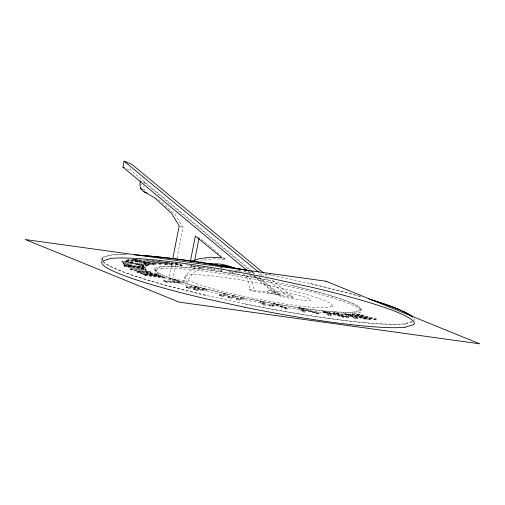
<?xml version="1.0" encoding="UTF-8"?>
<svg xmlns="http://www.w3.org/2000/svg" width="505" height="505" viewBox="0 0 505 505"><rect width="100%" height="100%" fill="white"/><g stroke="black" fill="none" stroke-linecap="round" stroke-linejoin="round"><path stroke-width="0.38" stroke-dasharray="2.52 1.89" d="M102.401 259.785L102.78 257.84L111.472 255.183A158.21 16.539 11.1 0 1 126.433 254.76M249.729 269.411L130.561 170.204L130.852 168.72M121.907 262.057L122.065 261.249L122.848 261.098L132.196 262.581L132.039 263.395L121.907 262.057L133.863 263.97L142.726 266.766L143.71 266.577L143.868 265.769L137.082 263.616L136.924 264.424L143.71 266.577M122.69 261.906L122.848 261.098M123.454 262.903L123.624 263.332L132.032 265.491L131.874 266.305L123.466 264.14L123.454 262.903L134.557 265.75L145.093 266.962L145.225 267.309L145.068 268.117L136.748 267.164L136.905 266.356L145.225 267.309M123.466 264.14L123.624 263.332M136.905 266.356L145.756 268.628L145.768 269.872L134.242 266.911L124.104 265.75L123.971 265.403L124.129 264.595L132.032 265.491M124.104 265.75L124.129 264.595M124.28 266.192L124.445 265.377L146.096 269.481L146.078 270.655L124.426 266.552L124.28 266.192L145.932 270.295L146.078 270.655M124.426 266.552L124.445 265.377M132.039 263.395L125.581 261.35L125.745 260.536L126.723 260.346L135.264 263.048L147.687 265.03L147.529 265.845L146.74 265.996L136.924 264.424M125.581 261.35L126.566 261.161L126.723 260.346M127.449 260.384L127.607 259.57L128.605 259.469L138.162 261.072L138.004 261.887L127.449 260.384L139.664 262.442L147.744 265.163L148.994 265.037L149.152 264.222L142.972 262.133L142.814 262.947L148.994 265.037M128.447 260.283L128.605 259.469M144.001 183.877L144.279 182.444L140.453 180.897M130.195 268.559L141.533 271.21L141.375 272.025L131.717 270.049L130.037 269.373L130.195 268.559L142.934 271.16L149.265 271.147L150.61 271.69L150.452 272.504L145.453 272.511L145.617 271.703L150.61 271.69M138.004 261.887L132.121 259.898L132.278 259.09L138.162 261.072M132.121 259.898L133.37 259.772L133.528 258.958L141.312 261.577L154.006 263.724L153.842 264.532L152.845 264.639L142.814 262.947M131.717 270.049L131.874 269.241M138.755 259.437L156.095 263.509L155.938 264.317L154.883 264.424L134.526 259.652L134.684 258.844M133.863 263.97L134.021 263.155L122.065 261.249M134.242 266.911L134.399 266.097L145.926 269.058M123.296 263.717L134.399 266.564L134.557 265.75M147.529 265.845L135.106 263.856L135.264 263.048M145.617 271.703L155.78 273.779L157.459 274.455L157.301 275.269L144.083 272.574L137.991 272.586L136.653 272.043L136.811 271.236L141.533 271.21M139.664 262.442L139.822 261.634L127.607 259.57M137.991 272.586L138.149 271.772L144.241 271.759L157.459 274.455M153.842 264.532L141.154 262.392L141.312 261.577M139.721 273.287L139.885 272.473L159.113 275.124L160.533 275.698L160.369 276.513L141.141 273.855L139.721 273.287L158.949 275.938L160.369 276.513M141.141 273.855L141.305 273.047L139.885 272.473M142.726 266.766L142.883 265.958L143.868 265.769M130.037 269.373L142.77 271.968L142.934 271.16M145.068 268.117L145.093 266.962M143.717 274.897L143.874 274.082L163.102 276.734L164.523 277.308L164.359 278.122L145.137 275.471L143.717 274.897L162.938 277.548L164.359 278.122M144.083 272.574L144.241 271.759M145.768 269.872L145.756 268.628M146.74 265.996L146.898 265.182L147.687 265.03M145.932 270.295L146.096 269.481M145.137 275.471L145.295 274.657L143.874 274.082M147.744 265.163L147.902 264.349L149.152 264.222M142.77 271.968L149.101 271.955L149.265 271.147M152.845 264.639L153.002 263.825L154.006 263.724M154.883 264.424L155.041 263.616L156.095 263.509M154.827 268.426L160.546 266.678A104.093 10.883 11.1 0 1 265.939 279.814L293.424 285.824A105.993 11.078 11.1 0 1 361.069 310.468L360.785 312.103L355.065 313.845A104.093 10.883 11.1 0 1 249.672 300.715L223.437 294.983A105.993 11.078 11.1 0 1 155.799 270.333L156.077 268.698L161.796 266.956M157.301 275.269L155.622 274.594L155.78 273.779M159.384 264.147L159.542 263.332L161.65 263.503L161.493 264.311L159.384 264.147L145.838 260.125M158.949 275.938L159.113 275.124M165.299 264.614L165.457 263.799L167.565 263.964L167.407 264.778L165.299 264.614L151.866 260.593M162.938 277.548L163.102 276.734M163.689 281.455L163.847 280.641L178.183 281.657L180.493 282.333L180.335 283.141L166 282.125L163.689 281.455L178.025 282.472L180.335 283.141M166 282.125L166.158 281.31L180.493 282.333M171.214 265.075L171.372 264.267L173.48 264.431L173.322 265.239L171.214 265.075L158.425 261.274M203.944 267.461C196.634 269.443 189.691 274.606 187.709 282.2L172.691 280.111L168.866 278.564L172.009 262.537M172.691 280.111L175.986 263.313M177.034 257.973L183.025 227.439L175.21 214.612L158.16 199.109L156.165 197.992M167.401 262.31L178.732 265.043L178.89 264.229L175.115 263.32M180.702 265.819L180.859 265.011L182.842 265.163L182.684 265.977L180.702 265.819L164.813 261.988M178.025 282.472L178.183 281.657M186.048 287.736L186.206 286.928L196.047 286.739L198.787 287.421L198.629 288.235L188.788 288.424L186.048 287.736L195.889 287.547L198.629 288.235M193.364 265.788L194.797 266.369L194.64 267.177L191.913 266.804L192.07 265.99L189.924 265.125M188.788 288.424L188.946 287.61L198.787 287.421M193.75 289.662L193.907 288.854L203.749 288.664L206.488 289.346L206.33 290.16L196.489 290.35L193.75 289.662L203.584 289.472L206.33 290.16M199.734 267.05L202.461 267.423L202.303 268.237L199.576 267.858L199.734 267.05L198.307 266.47M195.889 287.547L196.047 286.739M196.489 290.35L196.647 289.535L206.488 289.346M203.584 289.472L203.749 288.664M211.368 268.174L211.21 268.982L206.804 267.688M213.312 268.919L214.593 269.096L214.436 269.91L211.866 269.556L212.024 268.742M221.973 270.282L221.815 271.097L218.816 270.585L218.974 269.771M219.536 295.734L219.694 294.92L224.681 293.594L227.673 294.251L227.515 295.065L222.528 296.391L219.536 295.734L224.523 294.402L227.515 295.065M222.528 296.391L222.686 295.583L227.673 294.251M224.523 294.402L224.681 293.594M237.811 271.886L235.172 273.369L232.338 272.889L232.502 272.075L233.916 272.315M227.944 297.584L228.102 296.776L233.089 295.444L236.088 296.107L235.923 296.915L230.936 298.247L227.944 297.584L232.931 296.258L235.923 296.915M235.469 271.002L235.627 270.188L238.631 270.705M235.172 273.369L235.33 272.561M230.936 298.247L231.101 297.432L236.088 296.107M232.931 296.258L233.089 295.444M236.353 299.44L236.517 298.625L241.504 297.3L244.496 297.956L244.338 298.771L239.351 300.096L236.353 299.44L241.339 298.114L244.338 298.771M239.351 300.096L239.509 299.288L244.496 297.956M241.339 298.114L241.504 297.3M249.855 275.395L254.135 276.721L254.293 275.913M260.062 301.883L260.22 301.075L263.275 301.63L265.845 304.471L265.687 305.285L262.632 304.73L260.062 301.883L263.118 302.438L265.687 305.285M262.632 304.73L262.789 303.922L260.22 301.075M263.118 302.438L263.275 301.63M268.969 305.885L269.133 305.07L274.688 303.701L277.567 304.225L287.951 308.486L287.787 309.3L285.117 308.814L276.582 305.317L272.025 306.434L268.969 305.885L274.531 304.515L277.409 305.033L287.787 309.3M272.025 306.434L272.182 305.626L276.74 304.502L285.274 308L287.951 308.486M274.531 304.515L274.688 303.701M276.582 305.317L276.74 304.502M277.409 305.033L277.567 304.225M285.117 308.814L285.274 308M302.022 308.65L305.317 311.326L305.153 312.14L302.508 311.793L298.48 308.523L298.644 307.715L301.138 308.037L318.964 313.1L318.807 313.914L301.857 309.464L302.022 308.65L318.964 313.1M318.807 313.914L300.974 308.852L301.138 308.037M302.508 311.793L302.672 310.985L298.644 307.715M316.49 313.611L316.648 312.803M326.255 311.945L331.23 314.905L331.072 315.72L328.578 315.429L322.499 311.812L322.663 310.998L325.012 311.269L344.088 316.395L343.93 317.203L326.097 312.753L326.255 311.945L344.088 316.395M322.499 311.812L324.848 312.084L325.012 311.269M328.578 315.429L328.736 314.615L322.663 310.998M333.584 313.094L333.742 312.279L336.235 312.57L348.942 316.957L348.785 317.765L346.291 317.481L333.584 313.094L336.071 313.378L348.785 317.765M336.071 313.378L336.235 312.57M341.746 316.951L341.91 316.143M347.907 314.274L357.54 317.929L357.382 318.743L355.457 318.63L343.69 314.161L343.848 313.352L345.666 313.46L367.488 318.516L367.331 319.33L365.639 319.229L347.749 315.088L347.907 314.274L367.488 318.516M343.69 314.161L345.508 314.268L345.666 313.46M346.291 317.481L346.449 316.667L333.742 312.279M352.263 314.672L352.421 313.857L354.346 313.971L371.244 318.743L371.08 319.551L369.155 319.438L352.263 314.672L354.188 314.785L371.08 319.551M354.188 314.785L354.346 313.971M355.457 318.63L355.615 317.815L343.848 313.352M357.679 314.987L357.837 314.179L359.762 314.293L376.654 319.059L376.496 319.873L374.571 319.76L357.679 314.987L359.604 315.101L376.496 319.873M359.604 315.101L359.762 314.293M365.639 319.229L365.803 318.421M369.155 319.438L369.313 318.623L371.244 318.743M374.571 319.76L374.729 318.945L376.654 319.059M168.866 278.564L183.883 280.654C185.726 273.609 191.894 268.553 198.629 266.4M200.094 261.319L203.812 260.113L214.631 258.8L225.842 259.393L221.6 255.915M155.761 270.32L161.48 268.578M332.082 306.251L327.966 307.513A74.948 7.834 11.1 0 1 252.083 298.051L233.19 293.923A76.318 7.979 11.1 0 1 184.489 276.178L188.58 274.916A74.948 7.834 11.1 0 1 264.462 284.372L283.356 288.5A76.318 7.979 11.1 0 1 332.056 306.245M361.1 310.48L355.387 312.223A104.093 10.883 11.1 0 1 249.994 299.093L222.503 293.083A105.993 11.078 11.1 0 1 154.865 268.433M412.421 321.287L404.454 323.718A158.21 16.539 11.1 0 1 244.268 303.757M405.711 323.995L412.225 322.001M134.526 259.652L135.58 259.545L155.938 264.317M258.85 274.84L263.421 275.364M252.708 276.008L254.204 275.919M254.135 276.721L257.178 276.538M136.653 272.043L141.375 272.025M355.615 317.815L357.54 317.929M123.971 265.403L131.874 266.305M124.268 264.936L134.399 266.097M134.399 266.564L144.929 267.776M328.736 314.615L331.23 314.905M346.449 316.667L348.942 316.957M298.48 308.523L300.974 308.852M302.672 310.985L305.317 311.326M192.07 265.99L194.797 266.369M141.305 273.047L160.533 275.698M145.295 274.657L164.523 277.308M253.573 275.894L273.533 292.509L285.262 294.125L292.919 297.218L271.627 279.656M243.233 274.076L247.103 278.583L249.382 284.1L249.432 289.693L275.446 293.285L255.473 276.652M249.432 289.693L253.257 291.24L279.271 294.825L258.087 277.188M273.533 292.509L281.184 295.602L292.919 297.218M137.082 263.616L146.898 265.182M142.972 262.133L153.002 263.825M220.786 267.663L222.762 267.997M262.789 303.922L265.845 304.471M269.133 305.07L272.182 305.626M124.59 265.744L146.242 269.847M145.453 272.511L155.622 274.594M219.694 294.92L222.686 295.583M228.102 296.776L231.101 297.432M236.517 298.625L239.509 299.288M345.508 314.268L367.331 319.33M135.441 259.021L155.041 263.616M171.025 262.632L180.859 265.011M186.206 286.928L188.946 287.61M193.907 288.854L196.647 289.535M310.285 283.589L346.556 292.685A161.246 16.854 11.1 0 1 361.788 296.965M292.174 285.546L316.035 291.53A106.088 11.091 11.1 0 1 359.85 310.203L354.131 311.951A104.093 10.883 11.1 0 1 248.738 298.815M223.759 293.355L199.892 287.37A106.088 11.091 11.1 0 1 156.077 268.698M205.642 295.318L169.371 286.215A161.246 16.854 11.1 0 1 102.78 257.84M136.748 267.164L145.598 269.443M324.848 312.084L343.93 317.203M357.837 314.179L374.729 318.945M352.421 313.857L369.313 318.623M163.847 280.641L166.158 281.31M203.004 266.943L211.866 269.556M165.204 261.969L173.48 264.431M163.847 262.032L171.372 264.267M160.527 261.445L173.322 265.239M158.538 261.281L167.565 263.964M154.928 260.668L165.457 263.799M152.358 260.309L167.407 264.778M148.255 259.98L159.542 263.332M145.686 259.62L161.493 264.311M134.021 263.155L142.883 265.958M125.745 260.536L132.196 262.581M126.566 261.161L135.106 263.856M139.822 261.634L147.902 264.349M133.37 259.772L141.154 262.392M229.857 271.463L232.761 272.523M220.13 267.549L222.314 268.344M228.702 271.557L232.338 272.889M347.749 315.088L357.382 318.743M127.083 168.803L130.561 170.204M140.529 184.022L141.804 184.54M143.111 189.539L144.386 190.05L143.811 185.991M179.837 226.152L183.025 227.439M197.897 237.047L200.99 239.048M222.655 258.106L225.842 259.393M198.011 266.501L202.303 268.237M194.57 265.838L199.576 267.858M189.634 265.157L194.64 267.177M186.193 264.494L191.913 266.804M183.883 280.654L187.709 282.2M175.279 279.467L179.105 281.014M149.101 271.955L150.452 272.504M136.811 271.236L138.149 271.772M179.445 263.749L182.842 265.163M175.885 263.143L182.684 265.977M174.56 263.301L178.732 265.043M239.08 270.2L241.668 271.633M249.71 273.489L247.179 272.126L244.483 271.589L246.56 272.713M326.097 312.753L331.072 315.72M220.641 270.289L221.815 271.097M217.055 269.373L218.816 270.585M237.842 270.087L239.679 271.374M301.857 309.464L305.153 312.14M201.596 239.547L204.02 241.529M204.626 242.028L209.48 245.992M210.086 246.49L220.994 255.423M264.936 274.139L267.978 276.652M260.327 273.558L263.364 276.065M266.406 278.577L285.262 294.125M252.759 271.93L255.177 273.944M258.806 276.967L281.184 295.602M144.279 182.444L249.009 269.632M252.033 272.151L254.457 274.164M249.419 271.614L251.231 273.123M248.125 271.362L250.549 273.375M213.52 268.894L214.436 269.91M246.573 275.055L250.928 280.123L253.207 285.647L253.257 291.24M405.692 323.989A158.21 16.539 11.1 0 1 245.518 304.029L204.392 295.04A161.095 16.842 11.1 0 1 101.587 257.575L110.223 254.911A158.21 16.539 11.1 0 1 127.026 254.533M161.486 268.578A104.093 10.883 11.1 0 1 266.874 281.708L293.108 287.446A105.993 11.078 11.1 0 1 360.747 312.096M161.808 266.956A104.093 10.883 11.1 0 1 267.189 280.086M411.215 316.244A161.246 16.854 11.1 0 1 413.683 319.899M360.722 296.568A161.095 16.842 11.1 0 0 311.541 283.861L270.402 274.878A158.21 16.539 11.1 0 0 265.826 273.944M414.561 318.819A161.095 16.842 11.1 0 1 414.725 320.77M265.542 273.912A158.21 16.539 11.1 0 1 271.658 275.149M268.205 290.893L267.214 291.309L269.664 292.995L282.503 296.669A22.176 2.317 11.1 0 0 309.982 300.456A22.542 2.355 11.1 0 0 295.671 294.68A22.176 2.317 11.1 0 0 268.199 290.886"/><path stroke-width="0.76" d="M246.92 270.352L122.911 167.117L124.072 161.177L131.723 164.27L263.717 273.136M140.453 180.897L139.891 183.769L140.56 188.51L143.679 191.616L154.334 197.562L171.384 213.066L179.199 225.899L172.761 258.718M190.309 261.691L195.347 236.012L222.017 257.847L210.806 257.253L199.986 258.566L191.054 261.451M194.577 260.971L199.027 238.316M405.073 327.24L413.765 324.582M209.133 264.071C217.762 263.073 226.732 264.607 234.573 268.363M215.982 265.251L224.605 265.706L232.186 267.416M244.887 307.274L205.011 298.562A161.095 16.842 11.1 0 1 102.199 261.098L110.835 258.434A158.21 16.539 11.1 0 1 271.021 278.394L310.897 287.105A161.095 16.842 11.1 0 1 413.709 324.576M122.911 167.117L124.299 167.679M140.56 188.51L142.473 189.28M143.679 191.616L146.867 192.904M124.072 161.177L258.503 272.056M370.626 299.623A161.246 16.854 11.1 0 1 400.667 310.405M402.422 311.2A161.246 16.854 11.1 0 1 408.804 314.571M409.871 315.259A161.246 16.854 11.1 0 1 411.215 316.244M369.016 299.017A161.095 16.842 11.1 0 1 412.44 316.515M137.922 255.265A158.21 16.539 11.1 0 1 249.274 270.762M250.821 271.052A158.21 16.539 11.1 0 1 252.374 271.349M405.054 327.234A158.21 16.539 11.1 0 1 244.887 307.28M134.463 254.861A158.21 16.539 11.1 0 1 249.571 270.781M325.921 281.222L25.25 239.528L179.079 302.123L479.75 343.823L325.921 281.222"/></g></svg>
